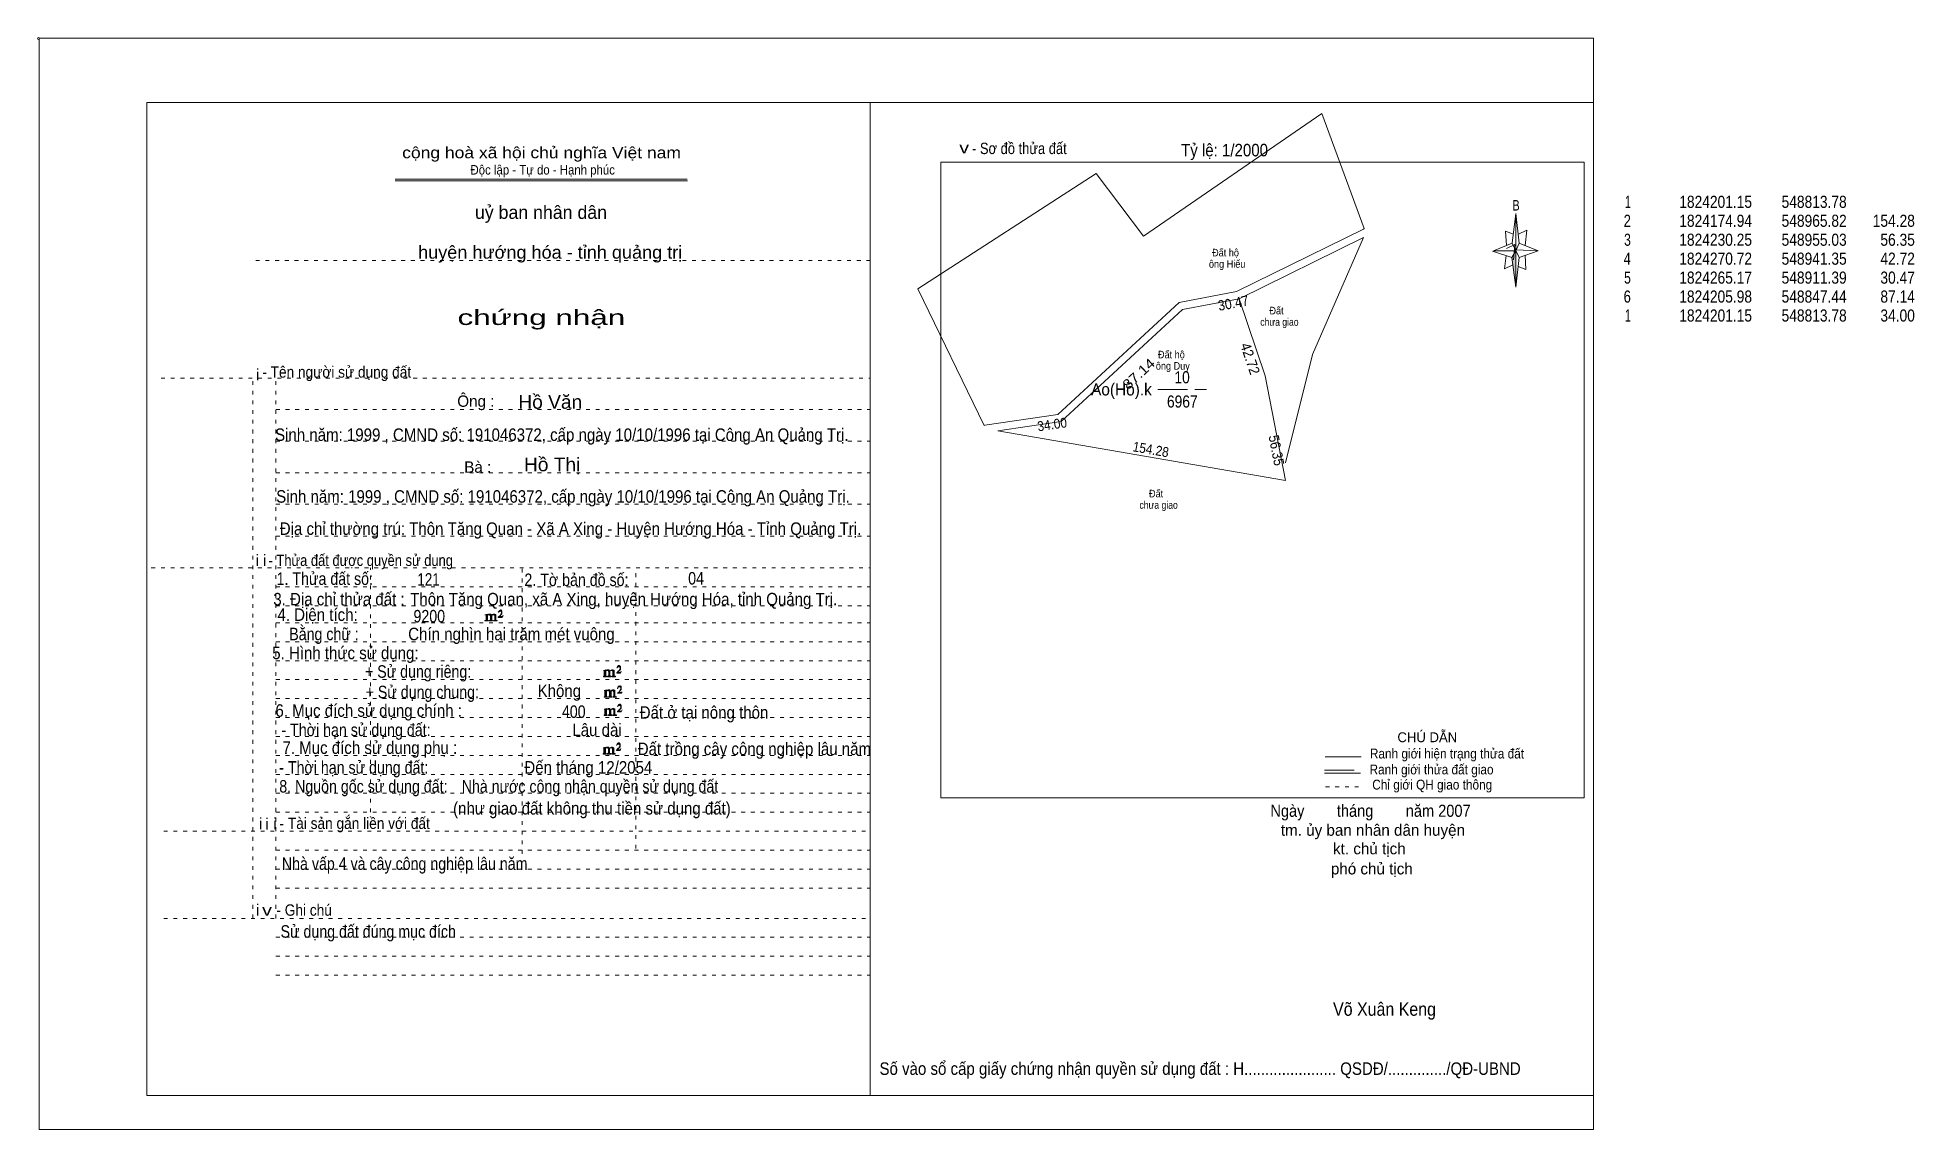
# Model space of a CAD drawing. Header units: centimetres. Extents: x -1.6 to 48, y -3.3 to 25.5.
import ezdxf
from ezdxf.enums import TextEntityAlignment as Align

# ---------------------------------------------------------------- set-up
doc = ezdxf.new("R2010")
doc.units = ezdxf.units.CM
doc.header["$LTSCALE"] = 0.13
doc.linetypes.add('DOTTED', pattern=[1.5, 0.3, -1.2])
doc.linetypes.add('LONG_DASHED', pattern=[7.5, 6, -1.5])
for name, color, linetype, lineweight in [('1', 7, 'DOTTED', 13), ('22', 7, 'Continuous', 13), ('33', 7, 'LONG_DASHED', 13), ('4', 7, 'Continuous', 13), ('5', 7, 'Continuous', 13), ('50', 7, 'Continuous', 13)]:
    doc.layers.add(name, color=color, linetype=linetype, lineweight=lineweight)
doc.layers.add('10', color=7, linetype='Continuous')
doc.layers.add('30', color=7, linetype='Continuous')

msp = doc.modelspace()

# ---------------------------------------------------------------- hatches: boundary and pattern name
at = {"layer": '5'}
msp.add_hatch(color=256, dxfattribs=at).paths.add_polyline_path([(37.46, 19.87), (37.46, 18.91), (37.36, 19.69)])
at = {"layer": '50'}
for points in [[(10.27, 10.13), (10.27, 10.12), (10.27, 10.11), (10.25, 10.11), (10.24, 10.11), (10.24, 10.1), (10.33, 10.1), (10.33, 10.11), (10.32, 10.11), (10.31, 10.11), (10.31, 10.12), (10.31, 10.13), (10.31, 10.24), (10.31, 10.25), (10.32, 10.26), (10.34, 10.26), (10.35, 10.26), (10.36, 10.26), (10.37, 10.25), (10.39, 10.22), (10.39, 10.13), (10.37, 10.12), (10.37, 10.11), (10.36, 10.11), (10.35, 10.11), (10.35, 10.1), (10.44, 10.1), (10.44, 10.11), (10.43, 10.11), (10.42, 10.11), (10.42, 10.12), (10.42, 10.13), (10.42, 10.24), (10.44, 10.26), (10.45, 10.26), (10.46, 10.26), (10.49, 10.26), (10.49, 10.25), (10.5, 10.24), (10.5, 10.22), (10.5, 10.13), (10.5, 10.12), (10.49, 10.11), (10.49, 10.11), (10.47, 10.11), (10.47, 10.1), (10.56, 10.1), (10.56, 10.11), (10.55, 10.11), (10.54, 10.11), (10.53, 10.12), (10.53, 10.13), (10.53, 10.2), (10.53, 10.25), (10.53, 10.26), (10.52, 10.27), (10.5, 10.28), (10.47, 10.28), (10.46, 10.28), (10.44, 10.27), (10.41, 10.25), (10.41, 10.26), (10.4, 10.28), (10.39, 10.28), (10.37, 10.28), (10.35, 10.28), (10.34, 10.28), (10.32, 10.26), (10.31, 10.26), (10.31, 10.25), (10.31, 10.25), (10.31, 10.26), (10.31, 10.28), (10.24, 10.26), (10.24, 10.26), (10.25, 10.26), (10.27, 10.25), (10.27, 10.24), (10.27, 10.23)], [(10.69, 10.19), (10.72, 10.24), (10.72, 10.24), (10.71, 10.22), (10.69, 10.22), (10.68, 10.22), (10.63, 10.22), (10.66, 10.26), (10.67, 10.27), (10.69, 10.28), (10.69, 10.3), (10.69, 10.32), (10.69, 10.34), (10.69, 10.35), (10.69, 10.37), (10.68, 10.38), (10.67, 10.38), (10.66, 10.39), (10.65, 10.39), (10.63, 10.38), (10.63, 10.38), (10.62, 10.37), (10.61, 10.35), (10.59, 10.33), (10.61, 10.33), (10.61, 10.35), (10.62, 10.35), (10.63, 10.36), (10.65, 10.36), (10.66, 10.36), (10.67, 10.35), (10.68, 10.35), (10.68, 10.32), (10.68, 10.3), (10.66, 10.28), (10.66, 10.26), (10.65, 10.25), (10.59, 10.2), (10.59, 10.19)], [(13.39, 8.66), (13.39, 8.65), (13.39, 8.64), (13.38, 8.64), (13.37, 8.64), (13.37, 8.62), (13.45, 8.62), (13.45, 8.64), (13.44, 8.64), (13.43, 8.64), (13.43, 8.65), (13.43, 8.66), (13.43, 8.77), (13.43, 8.78), (13.44, 8.79), (13.47, 8.79), (13.48, 8.79), (13.49, 8.79), (13.5, 8.78), (13.51, 8.74), (13.51, 8.66), (13.5, 8.65), (13.5, 8.64), (13.49, 8.64), (13.48, 8.64), (13.48, 8.62), (13.57, 8.62), (13.57, 8.64), (13.55, 8.64), (13.54, 8.64), (13.54, 8.65), (13.54, 8.66), (13.54, 8.77), (13.57, 8.79), (13.58, 8.79), (13.59, 8.79), (13.61, 8.79), (13.61, 8.78), (13.62, 8.77), (13.62, 8.74), (13.62, 8.66), (13.62, 8.65), (13.61, 8.64), (13.61, 8.64), (13.6, 8.64), (13.6, 8.62), (13.69, 8.62), (13.69, 8.64), (13.67, 8.64), (13.66, 8.64), (13.65, 8.65), (13.65, 8.66), (13.65, 8.73), (13.65, 8.78), (13.65, 8.79), (13.64, 8.8), (13.62, 8.81), (13.6, 8.81), (13.59, 8.81), (13.57, 8.8), (13.53, 8.78), (13.53, 8.79), (13.52, 8.81), (13.51, 8.81), (13.5, 8.81), (13.48, 8.81), (13.47, 8.81), (13.44, 8.79), (13.43, 8.79), (13.43, 8.78), (13.43, 8.78), (13.43, 8.79), (13.43, 8.81), (13.37, 8.79), (13.37, 8.79), (13.38, 8.79), (13.39, 8.78), (13.39, 8.77), (13.39, 8.76)], [(13.82, 8.72), (13.84, 8.77), (13.84, 8.77), (13.83, 8.74), (13.82, 8.74), (13.81, 8.74), (13.75, 8.74), (13.79, 8.79), (13.8, 8.8), (13.82, 8.81), (13.82, 8.83), (13.82, 8.84), (13.82, 8.87), (13.82, 8.88), (13.82, 8.9), (13.81, 8.91), (13.8, 8.91), (13.79, 8.92), (13.77, 8.92), (13.75, 8.91), (13.75, 8.91), (13.74, 8.9), (13.73, 8.88), (13.72, 8.86), (13.73, 8.86), (13.73, 8.88), (13.74, 8.88), (13.75, 8.89), (13.77, 8.89), (13.79, 8.89), (13.8, 8.88), (13.81, 8.88), (13.81, 8.84), (13.81, 8.83), (13.79, 8.81), (13.79, 8.79), (13.77, 8.78), (13.72, 8.73), (13.72, 8.72)], [(13.41, 8.12), (13.41, 8.11), (13.41, 8.1), (13.4, 8.1), (13.39, 8.1), (13.39, 8.09), (13.48, 8.09), (13.48, 8.1), (13.47, 8.1), (13.45, 8.1), (13.45, 8.11), (13.45, 8.12), (13.45, 8.23), (13.45, 8.24), (13.47, 8.26), (13.49, 8.26), (13.5, 8.26), (13.51, 8.26), (13.52, 8.24), (13.53, 8.21), (13.53, 8.12), (13.52, 8.11), (13.52, 8.1), (13.51, 8.1), (13.5, 8.1), (13.5, 8.09), (13.59, 8.09), (13.59, 8.1), (13.58, 8.1), (13.57, 8.1), (13.57, 8.11), (13.57, 8.12), (13.57, 8.23), (13.59, 8.26), (13.6, 8.26), (13.61, 8.26), (13.63, 8.26), (13.63, 8.24), (13.64, 8.23), (13.64, 8.21), (13.64, 8.12), (13.64, 8.11), (13.63, 8.1), (13.63, 8.1), (13.62, 8.1), (13.62, 8.09), (13.71, 8.09), (13.71, 8.1), (13.7, 8.1), (13.69, 8.1), (13.67, 8.11), (13.67, 8.12), (13.67, 8.2), (13.67, 8.24), (13.67, 8.26), (13.66, 8.27), (13.64, 8.28), (13.62, 8.28), (13.61, 8.28), (13.59, 8.27), (13.55, 8.24), (13.55, 8.26), (13.54, 8.28), (13.53, 8.28), (13.52, 8.28), (13.5, 8.28), (13.49, 8.28), (13.47, 8.26), (13.45, 8.26), (13.45, 8.24), (13.45, 8.24), (13.45, 8.26), (13.45, 8.28), (13.39, 8.26), (13.39, 8.26), (13.4, 8.26), (13.41, 8.24), (13.41, 8.23), (13.41, 8.22)], [(13.84, 8.19), (13.86, 8.23), (13.86, 8.23), (13.85, 8.21), (13.84, 8.21), (13.83, 8.21), (13.77, 8.21), (13.81, 8.26), (13.82, 8.27), (13.84, 8.28), (13.84, 8.3), (13.84, 8.31), (13.84, 8.33), (13.84, 8.34), (13.84, 8.37), (13.83, 8.38), (13.82, 8.38), (13.81, 8.39), (13.8, 8.39), (13.77, 8.38), (13.77, 8.38), (13.76, 8.37), (13.75, 8.34), (13.74, 8.32), (13.75, 8.32), (13.75, 8.34), (13.76, 8.34), (13.77, 8.36), (13.8, 8.36), (13.81, 8.36), (13.82, 8.34), (13.83, 8.34), (13.83, 8.31), (13.83, 8.3), (13.81, 8.28), (13.81, 8.26), (13.8, 8.24), (13.74, 8.2), (13.74, 8.19)], [(13.41, 7.64), (13.41, 7.63), (13.41, 7.62), (13.4, 7.62), (13.39, 7.62), (13.39, 7.6), (13.47, 7.6), (13.47, 7.62), (13.46, 7.62), (13.45, 7.62), (13.45, 7.63), (13.45, 7.64), (13.45, 7.75), (13.45, 7.76), (13.46, 7.77), (13.49, 7.77), (13.5, 7.77), (13.51, 7.77), (13.52, 7.76), (13.53, 7.72), (13.53, 7.64), (13.52, 7.63), (13.52, 7.62), (13.51, 7.62), (13.5, 7.62), (13.5, 7.6), (13.59, 7.6), (13.59, 7.62), (13.57, 7.62), (13.56, 7.62), (13.56, 7.63), (13.56, 7.64), (13.56, 7.75), (13.59, 7.77), (13.6, 7.77), (13.61, 7.77), (13.63, 7.77), (13.63, 7.76), (13.64, 7.75), (13.64, 7.72), (13.64, 7.64), (13.64, 7.63), (13.63, 7.62), (13.63, 7.62), (13.62, 7.62), (13.62, 7.6), (13.71, 7.6), (13.71, 7.62), (13.69, 7.62), (13.68, 7.62), (13.67, 7.63), (13.67, 7.64), (13.67, 7.71), (13.67, 7.76), (13.67, 7.77), (13.66, 7.78), (13.64, 7.79), (13.62, 7.79), (13.61, 7.79), (13.59, 7.78), (13.55, 7.76), (13.55, 7.77), (13.54, 7.79), (13.53, 7.79), (13.52, 7.79), (13.5, 7.79), (13.49, 7.79), (13.46, 7.77), (13.45, 7.77), (13.45, 7.76), (13.45, 7.76), (13.45, 7.77), (13.45, 7.79), (13.39, 7.77), (13.39, 7.77), (13.4, 7.77), (13.41, 7.76), (13.41, 7.75), (13.41, 7.74)], [(13.84, 7.7), (13.86, 7.75), (13.86, 7.75), (13.85, 7.72), (13.84, 7.72), (13.83, 7.72), (13.77, 7.72), (13.81, 7.77), (13.82, 7.78), (13.84, 7.79), (13.84, 7.81), (13.84, 7.82), (13.84, 7.85), (13.84, 7.86), (13.84, 7.88), (13.83, 7.89), (13.82, 7.89), (13.81, 7.9), (13.79, 7.9), (13.77, 7.89), (13.77, 7.89), (13.76, 7.88), (13.75, 7.86), (13.74, 7.84), (13.75, 7.84), (13.75, 7.86), (13.76, 7.86), (13.77, 7.87), (13.79, 7.87), (13.81, 7.87), (13.82, 7.86), (13.83, 7.86), (13.83, 7.82), (13.83, 7.81), (13.81, 7.79), (13.81, 7.77), (13.79, 7.76), (13.74, 7.71), (13.74, 7.7)], [(13.38, 6.62), (13.38, 6.61), (13.38, 6.6), (13.37, 6.6), (13.36, 6.6), (13.36, 6.58), (13.44, 6.58), (13.44, 6.6), (13.43, 6.6), (13.42, 6.6), (13.42, 6.61), (13.42, 6.62), (13.42, 6.73), (13.42, 6.74), (13.43, 6.75), (13.46, 6.75), (13.47, 6.75), (13.48, 6.75), (13.49, 6.74), (13.5, 6.7), (13.5, 6.62), (13.49, 6.61), (13.49, 6.6), (13.48, 6.6), (13.47, 6.6), (13.47, 6.58), (13.56, 6.58), (13.56, 6.6), (13.54, 6.6), (13.53, 6.6), (13.53, 6.61), (13.53, 6.62), (13.53, 6.73), (13.56, 6.75), (13.57, 6.75), (13.58, 6.75), (13.6, 6.75), (13.6, 6.74), (13.61, 6.73), (13.61, 6.7), (13.61, 6.62), (13.61, 6.61), (13.6, 6.6), (13.6, 6.6), (13.59, 6.6), (13.59, 6.58), (13.68, 6.58), (13.68, 6.6), (13.66, 6.6), (13.65, 6.6), (13.64, 6.61), (13.64, 6.62), (13.64, 6.69), (13.64, 6.74), (13.64, 6.75), (13.63, 6.76), (13.61, 6.77), (13.59, 6.77), (13.58, 6.77), (13.56, 6.76), (13.52, 6.74), (13.52, 6.75), (13.51, 6.77), (13.5, 6.77), (13.49, 6.77), (13.47, 6.77), (13.46, 6.77), (13.43, 6.75), (13.42, 6.75), (13.42, 6.74), (13.42, 6.74), (13.42, 6.75), (13.42, 6.77), (13.36, 6.75), (13.36, 6.75), (13.37, 6.75), (13.38, 6.74), (13.38, 6.73), (13.38, 6.72)], [(13.81, 6.68), (13.83, 6.73), (13.83, 6.73), (13.82, 6.7), (13.81, 6.7), (13.8, 6.7), (13.74, 6.7), (13.78, 6.75), (13.79, 6.76), (13.81, 6.77), (13.81, 6.79), (13.81, 6.8), (13.81, 6.83), (13.81, 6.84), (13.81, 6.86), (13.8, 6.87), (13.79, 6.87), (13.78, 6.88), (13.76, 6.88), (13.74, 6.87), (13.74, 6.87), (13.73, 6.86), (13.72, 6.84), (13.71, 6.82), (13.72, 6.82), (13.72, 6.84), (13.73, 6.84), (13.74, 6.85), (13.76, 6.85), (13.78, 6.85), (13.79, 6.84), (13.8, 6.84), (13.8, 6.8), (13.8, 6.79), (13.78, 6.77), (13.78, 6.75), (13.76, 6.74), (13.71, 6.69), (13.71, 6.68)]]:
    msp.add_hatch(color=256, dxfattribs=at).paths.add_polyline_path(points)

# ---------------------------------------------------------------- linework, layer by layer
at = {"layer": '1', "linetype": 'Continuous'}
for p, q in [((1.31, -2.42), (1.31, 23.78)), ((1.31, 23.78), (39.51, 23.78)), ((20.41, -2.42), (20.41, 23.78)), ((39.51, -2.42), (39.51, 23.78)), ((7.87, 21.76), (15.58, 21.76)), ((7.87, 21.71), (15.59, 21.71)), ((37.36, 19.69), (36.85, 19.86)), ((1.31, -2.42), (39.51, -2.42))]:
    msp.add_line(p, q, dxfattribs=at)
at = {"layer": '1'}
for p, q in [((4.19, 19.61), (20.41, 19.61)), ((1.69, 16.51), (20.41, 16.51)), ((4.11, 2.25), (4.11, 16.51)), ((4.72, 2.25), (4.72, 16.51)), ((4.72, 15.68), (20.41, 15.68)), ((4.72, 14.84), (20.41, 14.84)), ((4.72, 14.01), (20.41, 14.01)), ((4.72, 13.18), (20.41, 13.18)), ((4.72, 12.34), (20.41, 12.34)), ((1.43, 11.5), (20.41, 11.5)), ((7.22, 5.05), (7.22, 11.5)), ((11.22, 3.95), (11.22, 11.5)), ((14.22, 4.09), (14.22, 11.5)), ((4.72, 11), (20.41, 11)), ((4.72, 10.5), (20.41, 10.5)), ((4.72, 10.05), (20.41, 10.05)), ((4.72, 9.55), (20.41, 9.55)), ((4.72, 9.05), (20.41, 9.05)), ((4.72, 8.55), (20.41, 8.55)), ((4.72, 8.05), (20.41, 8.05)), ((4.72, 7.55), (20.41, 7.55)), ((4.72, 7.05), (20.41, 7.05)), ((4.72, 6.55), (20.41, 6.55)), ((4.72, 6.05), (20.41, 6.05)), ((4.72, 5.55), (20.41, 5.55)), ((4.72, 5.05), (20.41, 5.05)), ((1.76, 4.55), (20.41, 4.55)), ((4.72, 4.05), (20.41, 4.05)), ((4.72, 3.55), (20.41, 3.55)), ((4.72, 3.05), (20.41, 3.05)), ((1.76, 2.25), (20.41, 2.25)), ((4.72, 1.75), (20.41, 1.75)), ((4.72, 1.25), (20.41, 1.25)), ((4.72, 0.75), (20.41, 0.75))]:
    msp.add_line(p, q, dxfattribs=at)
at = {"layer": '1', "linetype": 'Continuous'}
msp.add_lwpolyline([(-1.53, -3.32), (39.51, -3.32), (39.51, 25.48), (-1.53, 25.48)], close=True, dxfattribs=at)
msp.add_lwpolyline([(37.37, 19.49), (37.16, 19.39), (37.21, 19.74)], dxfattribs=at)
at = {"layer": '22'}
for p, q in [((30.16, 18.6), (33.44, 20.22)), ((23.78, 15.12), (31.38, 13.81))]:
    msp.add_line(p, q, dxfattribs=at)
for points in [[(33.46, 20.46), (32.34, 23.49), (27.63, 20.25), (26.38, 21.91), (21.67, 18.86), (23.42, 15.26)], [(33.46, 20.46), (33.44, 20.44), (30.09, 18.79), (28.57, 18.5), (25.37, 15.55), (23.44, 15.27), (23.42, 15.26)], [(33.44, 20.22), (32.09, 17.13), (31.38, 14.27)], [(23.78, 15.12), (25.46, 15.36), (28.66, 18.32), (30.16, 18.6)], [(30.16, 18.6), (30.84, 16.57), (31.38, 13.81)]]:
    msp.add_lwpolyline(points, dxfattribs=at)
at = {"layer": '33'}
msp.add_line((28.01, 16.21), (29.29, 16.21), dxfattribs=at)
at = {"layer": '4'}
for p, q in [((32.43, 6.51), (33.38, 6.51)), ((32.41, 6.08), (33.36, 6.08))]:
    msp.add_line(p, q, dxfattribs=at)
at = {"layer": '4', "linetype": 'LONG_DASHED'}
msp.add_line((32.41, 6.16), (33.36, 6.16), dxfattribs=at)
at = {"layer": '4', "linetype": 'DOTTED'}
msp.add_line((32.44, 5.72), (33.43, 5.72), dxfattribs=at)
at = {"layer": '4'}
msp.add_lwpolyline([(22.28, 22.21), (39.27, 22.21), (39.27, 5.43), (22.28, 5.43)], close=True, dxfattribs=at)
msp.add_circle((-1.55, 25.47), 0.025, dxfattribs=at)
at = {"layer": '5'}
for p, q in [((37.37, 20.07), (37.46, 20.85)), ((37.55, 20.07), (38.05, 19.87)), ((37.55, 19.69), (37.46, 18.91)), ((37.73, 19.37), (37.52, 19.45)), ((37.71, 19.75), (37.73, 19.37))]:
    msp.add_line(p, q, dxfattribs=at)
for points in [[(37.46, 20.85), (37.55, 20.07), (37.46, 19.87)], [(37.46, 19.87), (36.87, 19.87), (37.37, 20.07), (37.55, 19.69), (38.05, 19.87), (37.46, 19.89)], [(37.46, 19.87), (37.46, 18.91), (37.36, 19.69)]]:
    msp.add_lwpolyline(points, close=True, dxfattribs=at)
for points in [[(37.4, 20.31), (37.19, 20.39), (37.22, 20.01)], [(37.53, 20.31), (37.75, 20.41), (37.71, 20.01)], [(37.46, 19.87), (37.37, 20.07), (36.87, 19.87)], [(37.22, 19.93), (37.44, 20.03), (37.4, 19.63)], [(37.46, 19.87), (37.55, 19.69), (38.05, 19.87)]]:
    msp.add_lwpolyline(points, dxfattribs=at)
at = {"layer": '50'}
for points in [[(10.27, 10.13), (10.27, 10.12), (10.27, 10.11), (10.25, 10.11), (10.24, 10.11), (10.24, 10.1), (10.33, 10.1), (10.33, 10.11), (10.32, 10.11), (10.31, 10.11), (10.31, 10.12), (10.31, 10.13), (10.31, 10.24), (10.31, 10.25), (10.32, 10.26), (10.34, 10.26), (10.35, 10.26), (10.36, 10.26), (10.37, 10.25), (10.39, 10.22), (10.39, 10.13), (10.37, 10.12), (10.37, 10.11), (10.36, 10.11), (10.35, 10.11), (10.35, 10.1), (10.44, 10.1), (10.44, 10.11), (10.43, 10.11), (10.42, 10.11), (10.42, 10.12), (10.42, 10.13), (10.42, 10.24), (10.44, 10.26), (10.45, 10.26), (10.46, 10.26), (10.49, 10.26), (10.49, 10.25), (10.5, 10.24), (10.5, 10.22), (10.5, 10.13), (10.5, 10.12), (10.49, 10.11), (10.49, 10.11), (10.47, 10.11), (10.47, 10.1), (10.56, 10.1), (10.56, 10.11), (10.55, 10.11), (10.54, 10.11), (10.53, 10.12), (10.53, 10.13), (10.53, 10.2), (10.53, 10.25), (10.53, 10.26), (10.52, 10.27), (10.5, 10.28), (10.47, 10.28), (10.46, 10.28), (10.44, 10.27), (10.41, 10.25), (10.41, 10.26), (10.4, 10.28), (10.39, 10.28), (10.37, 10.28), (10.35, 10.28), (10.34, 10.28), (10.32, 10.26), (10.31, 10.26), (10.31, 10.25), (10.31, 10.25), (10.31, 10.26), (10.31, 10.28), (10.24, 10.26), (10.24, 10.26), (10.25, 10.26), (10.27, 10.25), (10.27, 10.24), (10.27, 10.23)], [(10.69, 10.19), (10.72, 10.24), (10.72, 10.24), (10.71, 10.22), (10.69, 10.22), (10.68, 10.22), (10.63, 10.22), (10.66, 10.26), (10.67, 10.27), (10.69, 10.28), (10.69, 10.3), (10.69, 10.32), (10.69, 10.34), (10.69, 10.35), (10.69, 10.37), (10.68, 10.38), (10.67, 10.38), (10.66, 10.39), (10.65, 10.39), (10.63, 10.38), (10.63, 10.38), (10.62, 10.37), (10.61, 10.35), (10.59, 10.33), (10.61, 10.33), (10.61, 10.35), (10.62, 10.35), (10.63, 10.36), (10.65, 10.36), (10.66, 10.36), (10.67, 10.35), (10.68, 10.35), (10.68, 10.32), (10.68, 10.3), (10.66, 10.28), (10.66, 10.26), (10.65, 10.25), (10.59, 10.2), (10.59, 10.19)], [(13.39, 8.66), (13.39, 8.65), (13.39, 8.64), (13.38, 8.64), (13.37, 8.64), (13.37, 8.62), (13.45, 8.62), (13.45, 8.64), (13.44, 8.64), (13.43, 8.64), (13.43, 8.65), (13.43, 8.66), (13.43, 8.77), (13.43, 8.78), (13.44, 8.79), (13.47, 8.79), (13.48, 8.79), (13.49, 8.79), (13.5, 8.78), (13.51, 8.74), (13.51, 8.66), (13.5, 8.65), (13.5, 8.64), (13.49, 8.64), (13.48, 8.64), (13.48, 8.62), (13.57, 8.62), (13.57, 8.64), (13.55, 8.64), (13.54, 8.64), (13.54, 8.65), (13.54, 8.66), (13.54, 8.77), (13.57, 8.79), (13.58, 8.79), (13.59, 8.79), (13.61, 8.79), (13.61, 8.78), (13.62, 8.77), (13.62, 8.74), (13.62, 8.66), (13.62, 8.65), (13.61, 8.64), (13.61, 8.64), (13.6, 8.64), (13.6, 8.62), (13.69, 8.62), (13.69, 8.64), (13.67, 8.64), (13.66, 8.64), (13.65, 8.65), (13.65, 8.66), (13.65, 8.73), (13.65, 8.78), (13.65, 8.79), (13.64, 8.8), (13.62, 8.81), (13.6, 8.81), (13.59, 8.81), (13.57, 8.8), (13.53, 8.78), (13.53, 8.79), (13.52, 8.81), (13.51, 8.81), (13.5, 8.81), (13.48, 8.81), (13.47, 8.81), (13.44, 8.79), (13.43, 8.79), (13.43, 8.78), (13.43, 8.78), (13.43, 8.79), (13.43, 8.81), (13.37, 8.79), (13.37, 8.79), (13.38, 8.79), (13.39, 8.78), (13.39, 8.77), (13.39, 8.76)], [(13.82, 8.72), (13.84, 8.77), (13.84, 8.77), (13.83, 8.74), (13.82, 8.74), (13.81, 8.74), (13.75, 8.74), (13.79, 8.79), (13.8, 8.8), (13.82, 8.81), (13.82, 8.83), (13.82, 8.84), (13.82, 8.87), (13.82, 8.88), (13.82, 8.9), (13.81, 8.91), (13.8, 8.91), (13.79, 8.92), (13.77, 8.92), (13.75, 8.91), (13.75, 8.91), (13.74, 8.9), (13.73, 8.88), (13.72, 8.86), (13.73, 8.86), (13.73, 8.88), (13.74, 8.88), (13.75, 8.89), (13.77, 8.89), (13.79, 8.89), (13.8, 8.88), (13.81, 8.88), (13.81, 8.84), (13.81, 8.83), (13.79, 8.81), (13.79, 8.79), (13.77, 8.78), (13.72, 8.73), (13.72, 8.72)], [(13.41, 8.12), (13.41, 8.11), (13.41, 8.1), (13.4, 8.1), (13.39, 8.1), (13.39, 8.09), (13.48, 8.09), (13.48, 8.1), (13.47, 8.1), (13.45, 8.1), (13.45, 8.11), (13.45, 8.12), (13.45, 8.23), (13.45, 8.24), (13.47, 8.26), (13.49, 8.26), (13.5, 8.26), (13.51, 8.26), (13.52, 8.24), (13.53, 8.21), (13.53, 8.12), (13.52, 8.11), (13.52, 8.1), (13.51, 8.1), (13.5, 8.1), (13.5, 8.09), (13.59, 8.09), (13.59, 8.1), (13.58, 8.1), (13.57, 8.1), (13.57, 8.11), (13.57, 8.12), (13.57, 8.23), (13.59, 8.26), (13.6, 8.26), (13.61, 8.26), (13.63, 8.26), (13.63, 8.24), (13.64, 8.23), (13.64, 8.21), (13.64, 8.12), (13.64, 8.11), (13.63, 8.1), (13.63, 8.1), (13.62, 8.1), (13.62, 8.09), (13.71, 8.09), (13.71, 8.1), (13.7, 8.1), (13.69, 8.1), (13.67, 8.11), (13.67, 8.12), (13.67, 8.2), (13.67, 8.24), (13.67, 8.26), (13.66, 8.27), (13.64, 8.28), (13.62, 8.28), (13.61, 8.28), (13.59, 8.27), (13.55, 8.24), (13.55, 8.26), (13.54, 8.28), (13.53, 8.28), (13.52, 8.28), (13.5, 8.28), (13.49, 8.28), (13.47, 8.26), (13.45, 8.26), (13.45, 8.24), (13.45, 8.24), (13.45, 8.26), (13.45, 8.28), (13.39, 8.26), (13.39, 8.26), (13.4, 8.26), (13.41, 8.24), (13.41, 8.23), (13.41, 8.22)], [(13.84, 8.19), (13.86, 8.23), (13.86, 8.23), (13.85, 8.21), (13.84, 8.21), (13.83, 8.21), (13.77, 8.21), (13.81, 8.26), (13.82, 8.27), (13.84, 8.28), (13.84, 8.3), (13.84, 8.31), (13.84, 8.33), (13.84, 8.34), (13.84, 8.37), (13.83, 8.38), (13.82, 8.38), (13.81, 8.39), (13.8, 8.39), (13.77, 8.38), (13.77, 8.38), (13.76, 8.37), (13.75, 8.34), (13.74, 8.32), (13.75, 8.32), (13.75, 8.34), (13.76, 8.34), (13.77, 8.36), (13.8, 8.36), (13.81, 8.36), (13.82, 8.34), (13.83, 8.34), (13.83, 8.31), (13.83, 8.3), (13.81, 8.28), (13.81, 8.26), (13.8, 8.24), (13.74, 8.2), (13.74, 8.19)], [(13.41, 7.64), (13.41, 7.63), (13.41, 7.62), (13.4, 7.62), (13.39, 7.62), (13.39, 7.6), (13.47, 7.6), (13.47, 7.62), (13.46, 7.62), (13.45, 7.62), (13.45, 7.63), (13.45, 7.64), (13.45, 7.75), (13.45, 7.76), (13.46, 7.77), (13.49, 7.77), (13.5, 7.77), (13.51, 7.77), (13.52, 7.76), (13.53, 7.72), (13.53, 7.64), (13.52, 7.63), (13.52, 7.62), (13.51, 7.62), (13.5, 7.62), (13.5, 7.6), (13.59, 7.6), (13.59, 7.62), (13.57, 7.62), (13.56, 7.62), (13.56, 7.63), (13.56, 7.64), (13.56, 7.75), (13.59, 7.77), (13.6, 7.77), (13.61, 7.77), (13.63, 7.77), (13.63, 7.76), (13.64, 7.75), (13.64, 7.72), (13.64, 7.64), (13.64, 7.63), (13.63, 7.62), (13.63, 7.62), (13.62, 7.62), (13.62, 7.6), (13.71, 7.6), (13.71, 7.62), (13.69, 7.62), (13.68, 7.62), (13.67, 7.63), (13.67, 7.64), (13.67, 7.71), (13.67, 7.76), (13.67, 7.77), (13.66, 7.78), (13.64, 7.79), (13.62, 7.79), (13.61, 7.79), (13.59, 7.78), (13.55, 7.76), (13.55, 7.77), (13.54, 7.79), (13.53, 7.79), (13.52, 7.79), (13.5, 7.79), (13.49, 7.79), (13.46, 7.77), (13.45, 7.77), (13.45, 7.76), (13.45, 7.76), (13.45, 7.77), (13.45, 7.79), (13.39, 7.77), (13.39, 7.77), (13.4, 7.77), (13.41, 7.76), (13.41, 7.75), (13.41, 7.74)], [(13.84, 7.7), (13.86, 7.75), (13.86, 7.75), (13.85, 7.72), (13.84, 7.72), (13.83, 7.72), (13.77, 7.72), (13.81, 7.77), (13.82, 7.78), (13.84, 7.79), (13.84, 7.81), (13.84, 7.82), (13.84, 7.85), (13.84, 7.86), (13.84, 7.88), (13.83, 7.89), (13.82, 7.89), (13.81, 7.9), (13.79, 7.9), (13.77, 7.89), (13.77, 7.89), (13.76, 7.88), (13.75, 7.86), (13.74, 7.84), (13.75, 7.84), (13.75, 7.86), (13.76, 7.86), (13.77, 7.87), (13.79, 7.87), (13.81, 7.87), (13.82, 7.86), (13.83, 7.86), (13.83, 7.82), (13.83, 7.81), (13.81, 7.79), (13.81, 7.77), (13.79, 7.76), (13.74, 7.71), (13.74, 7.7)], [(13.38, 6.62), (13.38, 6.61), (13.38, 6.6), (13.37, 6.6), (13.36, 6.6), (13.36, 6.58), (13.44, 6.58), (13.44, 6.6), (13.43, 6.6), (13.42, 6.6), (13.42, 6.61), (13.42, 6.62), (13.42, 6.73), (13.42, 6.74), (13.43, 6.75), (13.46, 6.75), (13.47, 6.75), (13.48, 6.75), (13.49, 6.74), (13.5, 6.7), (13.5, 6.62), (13.49, 6.61), (13.49, 6.6), (13.48, 6.6), (13.47, 6.6), (13.47, 6.58), (13.56, 6.58), (13.56, 6.6), (13.54, 6.6), (13.53, 6.6), (13.53, 6.61), (13.53, 6.62), (13.53, 6.73), (13.56, 6.75), (13.57, 6.75), (13.58, 6.75), (13.6, 6.75), (13.6, 6.74), (13.61, 6.73), (13.61, 6.7), (13.61, 6.62), (13.61, 6.61), (13.6, 6.6), (13.6, 6.6), (13.59, 6.6), (13.59, 6.58), (13.68, 6.58), (13.68, 6.6), (13.66, 6.6), (13.65, 6.6), (13.64, 6.61), (13.64, 6.62), (13.64, 6.69), (13.64, 6.74), (13.64, 6.75), (13.63, 6.76), (13.61, 6.77), (13.59, 6.77), (13.58, 6.77), (13.56, 6.76), (13.52, 6.74), (13.52, 6.75), (13.51, 6.77), (13.5, 6.77), (13.49, 6.77), (13.47, 6.77), (13.46, 6.77), (13.43, 6.75), (13.42, 6.75), (13.42, 6.74), (13.42, 6.74), (13.42, 6.75), (13.42, 6.77), (13.36, 6.75), (13.36, 6.75), (13.37, 6.75), (13.38, 6.74), (13.38, 6.73), (13.38, 6.72)], [(13.81, 6.68), (13.83, 6.73), (13.83, 6.73), (13.82, 6.7), (13.81, 6.7), (13.8, 6.7), (13.74, 6.7), (13.78, 6.75), (13.79, 6.76), (13.81, 6.77), (13.81, 6.79), (13.81, 6.8), (13.81, 6.83), (13.81, 6.84), (13.81, 6.86), (13.8, 6.87), (13.79, 6.87), (13.78, 6.88), (13.76, 6.88), (13.74, 6.87), (13.74, 6.87), (13.73, 6.86), (13.72, 6.84), (13.71, 6.82), (13.72, 6.82), (13.72, 6.84), (13.73, 6.84), (13.74, 6.85), (13.76, 6.85), (13.78, 6.85), (13.79, 6.84), (13.8, 6.84), (13.8, 6.8), (13.8, 6.79), (13.78, 6.77), (13.78, 6.75), (13.76, 6.74), (13.71, 6.69), (13.71, 6.68)]]:
    msp.add_lwpolyline(points, close=True, dxfattribs=at)

# ---------------------------------------------------------------- texts
at = {"layer": '1'}
for s, height, width, p in [('cộng hoà xã hội chủ nghĩa Việt nam', 0.3, 1.15, (11.735, 22.31)), ('v', 0.3, 1.3, (22.895, 22.44)), ('- Sơ đồ thửa đất ', 0.3, 0.85, (24.4, 22.42)), ('Độc lập - Tự do - Hạnh phúc', 0.25, 0.9, (11.765, 21.88)), ('chứng nhận', 0.4, 1.55, (11.73, 17.91)), ('- Tên người sử dụng đất', 0.3, 0.9, (6.325, 16.52)), ('- Thửa đất được quyền sử dụng', 0.3, 0.85, (6.96, 11.55)), ('- Tài sản gắn liền với đất ', 0.3, 0.9, (6.85, 4.61)), ('v', 0.3, 1.3, (4.485, 2.32)), ('- Ghi chú', 0.3, 0.9, (5.465, 2.32))]:
    msp.add_text(s, height=height, dxfattribs=dict(at, width=width)).set_placement(p, align=Align.CENTER)
for s, height, p in [('uỷ ban nhân dân', 0.35, (11.72, 20.71)), ('i', 0.3, (4.235, 16.45)), ('i', 0.3, (4.225, 11.55)), ('i', 0.3, (4.425, 11.55)), ('i', 0.3, (4.315, 4.6)), ('i', 0.3, (4.485, 4.59)), ('i', 0.3, (4.695, 4.6)), ('i', 0.3, (4.235, 2.32))]:
    msp.add_text(s, height=height, dxfattribs=at).set_placement(p, align=Align.CENTER)
at = {"layer": '10', "width": 0.9}
msp.add_text('Võ Xuân Keng', height=0.35, dxfattribs=at).set_placement((33.995, -0.32), align=Align.CENTER)
at = {"layer": '22'}
for s, width, p in [('Đất hộ ', 0.9, (29.83, 19.72)), ('ông Hiếu', 0.9, (29.84, 19.42)), ('Đất  ', 0.9, (31.21, 18.19)), ('chưa giao', 0.85, (31.22, 17.89)), ('ông Duy', 0.9, (28.405, 16.73)), ('Đất hộ ', 0.9, (28.4, 17.03)), ('Đất  ', 0.9, (28.03, 13.36)), ('chưa giao', 0.85, (28.03, 13.06))]:
    msp.add_text(s, height=0.2, dxfattribs=dict(at, width=width)).set_placement(p, align=Align.CENTER)
at = {"layer": '30'}
for s, width, p in [('1', 0.65, (40.5, 21)), ('1824201.15', 0.85, (43.7, 21)), ('548813.78', 0.85, (46.2, 21)), ('548813.78', 0.85, (46.2, 21)), ('2', 0.8, (40.5, 20.5)), ('1824174.94', 0.85, (43.7, 20.5)), ('548965.82', 0.85, (46.2, 20.5)), ('154.28', 0.85, (48, 20.5)), ('3', 0.75, (40.5, 20)), ('1824230.25', 0.85, (43.7, 20)), ('548955.03', 0.85, (46.2, 20)), ('56.35', 0.85, (48, 20)), ('4', 0.8, (40.5, 19.5)), ('1824270.72', 0.85, (43.7, 19.5)), ('548941.35', 0.85, (46.2, 19.5)), ('42.72', 0.85, (48, 19.5)), ('5', 0.75, (40.5, 19)), ('1824265.17', 0.85, (43.7, 19)), ('548911.39', 0.85, (46.2, 19)), ('30.47', 0.85, (48, 19)), ('6', 0.8, (40.5, 18.5)), ('1824205.98', 0.85, (43.7, 18.5)), ('548847.44', 0.85, (46.2, 18.5)), ('87.14', 0.85, (48, 18.5)), ('1', 0.65, (40.5, 18)), ('1824201.15', 0.85, (43.7, 18)), ('548813.78', 0.85, (46.2, 18)), ('34.00', 0.85, (48, 18))]:
    msp.add_text(s, height=0.32, dxfattribs=dict(at, width=width)).set_placement(p, align=Align.RIGHT)
for s, height, rotation, width, p in [('30.47', 0.27, 10.495, 0.9, (30.025, 18.355)), ('42.72', 0.27, 288.677, 0.95, (30.319, 16.978)), ('87.14', 0.26, 42.786, 1.15, (27.592, 16.524)), ('34.00', 0.26, 8.166, 0.9, (25.236, 15.157)), ('56.35', 0.27, 281.039, 0.9, (31.009, 14.576)), ('154.28', 0.26, 350.219, 0.9, (27.803, 14.498))]:
    msp.add_text(s, height=height, rotation=rotation, dxfattribs=dict(at, width=width)).set_placement(p, align=Align.CENTER)
at = {"layer": '33', "width": 0.95}
msp.add_text('Ao(Hồ).k', height=0.32, dxfattribs=at).set_placement((27.85, 16.05), align=Align.RIGHT)
at = {"layer": '33', "width": 0.85}
for s, p in [('10', (28.65, 16.37)), ('6967', (28.655, 15.73))]:
    msp.add_text(s, height=0.32, dxfattribs=at).set_placement(p, align=Align.CENTER)
at = {"layer": '4', "width": 0.9}
for s, height, p in [('Tỷ lệ: 1/2000', 0.33, (29.77, 22.36)), ('Ranh giới hiện trạng thửa đất', 0.2591, (35.645, 6.47)), ('Ranh giới thửa đất giao ', 0.2591, (35.28, 6.05)), ('Chỉ giới QH giao thông', 0.2591, (35.255, 5.65))]:
    msp.add_text(s, height=height, dxfattribs=at).set_placement(p, align=Align.CENTER)
at = {"layer": '4'}
msp.add_text('CHÚ DẪN', height=0.2591, dxfattribs=at).set_placement((35.125, 6.9), align=Align.CENTER)
at = {"layer": '5', "width": 0.75}
msp.add_text('B', height=0.276, dxfattribs=at).set_placement((37.47, 20.93), align=Align.CENTER)
at = {"layer": '50'}
for s, height, width, p in [('  huyện hướng hóa - tỉnh quảng trị', 0.34, 1.05, (11.83, 19.66)), ('Hồ Văn', 0.36, 1.05, (11.965, 15.7)), ('Sinh năm: 1999 , CMND số: 191046372, cấp ngày 10/10/1996 tại Công An Quảng Trị.', 0.33, 0.9, (12.27, 14.85)), ('Hồ Thị', 0.36, 1.05, (12.015, 14.05)), ('Sinh năm: 1999 , CMND số: 191046372, cấp ngày 10/10/1996 tại Công An Quảng Trị.', 0.33, 0.9, (12.3, 13.22)), ('Địa chỉ thường trú: Thôn Tăng Quan - Xã A Xing - Huyện Hướng Hóa - Tỉnh Quảng Trị.', 0.33, 0.9, (12.5, 12.37)), ('1. Thửa đất số:  ', 0.33, 0.85, (6.115, 11.05)), ('121', 0.33, 0.8, (8.75, 11.03)), ('2. Tờ bản đồ số:  ', 0.33, 0.85, (12.76, 11.02)), ('04', 0.33, 0.85, (15.815, 11.06)), ('3. Địa chỉ thửa đất : ', 0.33, 0.9, (6.44, 10.51)), ('4. Diện tích: ', 0.33, 0.9, (5.875, 10.1)), ('Thôn Tăng Quan, xã A Xing, huyện Hướng Hóa, tỉnh Quảng Trị.', 0.33, 0.9, (13.905, 10.51)), ('Bằng chữ :', 0.33, 0.85, (5.99, 9.59)), ('Chín nghìn hai trăm mét vuông', 0.33, 0.9, (10.94, 9.59)), ('9200', 0.33, 0.85, (8.77, 10.06)), ('5. Hình thức sử dụng:', 0.33, 0.9, (6.555, 9.09)), ('+ Sử dụng riêng:', 0.33, 0.85, (8.475, 8.6)), ('Không', 0.33, 0.9, (12.205, 8.09)), ('6. Mục đích sử dụng chính :', 0.33, 0.9, (7.17, 7.57)), ('+ Sử dụng chung:', 0.33, 0.85, (8.585, 8.06)), ('400', 0.33, 0.85, (12.585, 7.54)), ('Đất ở tại nông thôn', 0.33, 0.9, (16.025, 7.52)), ('- Thời hạn sử dụng đất:', 0.33, 0.85, (6.835, 7.06)), ('7. Mục đích sử dụng phụ :', 0.33, 0.9, (7.2, 6.59)), ('Lâu dài', 0.33, 0.9, (13.2, 7.06)), ('Đất trồng cây công nghiệp lâu năm', 0.33, 0.9, (17.355, 6.56)), ('- Thời hạn sử dụng đất:', 0.33, 0.85, (6.775, 6.07)), ('Đến tháng 12/2054', 0.33, 0.9, (12.97, 6.07)), ('8. Nguồn gốc sử dụng đất:', 0.33, 0.85, (7.03, 5.57)), ('Nhà nước công nhận quyền sử dụng đất ', 0.33, 0.85, (13.065, 5.57)), ('(như giao đất không thu tiền sử dụng đất)', 0.33, 0.9, (13.065, 4.99)), ('Ngày        tháng        năm 2007', 0.32, 0.9, (33.625, 4.93)), ('Nhà vấp 4 và cây công nghiệp lâu năm', 0.33, 0.85, (8.12, 3.53)), ('Sử dụng đất đúng mục đích ', 0.33, 0.85, (7.21, 1.74)), ('Số vào sổ cấp giấy chứng nhận quyền sử dụng đất : H...................... QSDĐ/............../QĐ-UBND', 0.33, 0.9, (29.125, -1.88))]:
    msp.add_text(s, height=height, dxfattribs=dict(at, width=width)).set_placement(p, align=Align.CENTER)
for s, p in [('Ông :', (10, 15.75)), ('Bà :', (10.05, 14.01)), ('tm. ủy ban nhân dân huyện ', (33.745, 4.43)), ('kt. chủ tịch', (33.595, 3.94)), ('phó chủ tịch', (33.66, 3.41))]:
    msp.add_text(s, height=0.3, dxfattribs=at).set_placement(p, align=Align.CENTER)

doc.saveas('drawing.dxf')
